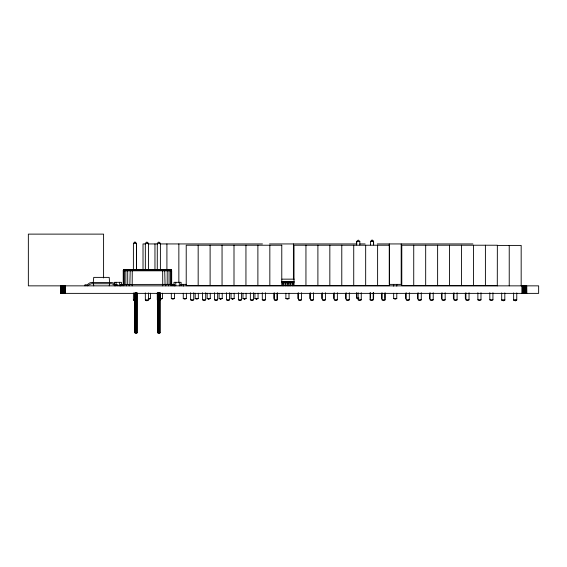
<?xml version="1.0" encoding="UTF-8"?>
<svg xmlns="http://www.w3.org/2000/svg" width="567" height="567" viewBox="0 0 567 567"><rect width="100%" height="100%" fill="white"/><g stroke="black" fill="none" stroke-linecap="round" stroke-linejoin="round"><path stroke-width="0.85" d="M123.237 284.443L123.237 270.806L123.656 269.807L124.662 269.389M132.267 269.389L132.175 285.853M109.197 285.853L109.7 283.734L109.197 277.383L93.746 277.383L93.243 282.557L93.746 285.853M370.471 244.944L370.492 241.4L372.051 240.082L373.61 241.4L373.61 244.944L373.575 241.4L372.023 240.082M133.387 269.913L133.408 243.342L134.974 242.024M145.35 269.913L145.329 243.342L146.917 242.024L148.469 243.342L148.448 269.913M157.272 269.913L157.293 243.342L158.859 242.024L160.411 243.342L160.39 269.913M130.233 269.389L129.864 284.443M150.553 293.238L150.553 298.547L149.008 299.241L149.008 298.547M162.495 293.238L162.495 298.547L160.957 299.241L160.957 298.547M174.438 293.238L174.438 298.547L172.9 299.241L171.319 298.547L171.319 293.238M186.387 293.238L186.387 298.547L184.842 299.241L183.269 298.547L183.269 293.238M193.751 292.742L193.751 299.83L192.213 300.524L190.632 299.83L190.632 292.742M198.33 293.238L198.33 298.547L196.792 299.241L195.211 298.547L195.211 293.238M205.693 292.742L205.693 299.83L204.155 300.524L202.575 299.83L202.575 292.742M207.153 293.238L207.153 298.547L208.734 299.241L210.272 298.547L210.272 293.238M217.643 292.742L217.643 299.83L216.098 300.524L214.524 299.83L214.524 292.742M219.103 293.238L219.103 298.547L220.676 299.241L222.221 298.547L222.221 293.238M229.585 292.742L229.585 299.83L228.047 300.524L226.467 299.83L226.467 292.742M231.045 293.238L231.045 298.547L232.626 299.241L234.164 298.547L234.164 293.238M241.528 292.742L241.528 299.83L239.99 300.524L238.409 299.83L238.409 292.742M242.988 293.238L242.988 298.547L244.568 299.241L246.106 298.547L246.106 293.238M253.477 292.742L253.477 299.83L251.932 300.524L250.359 299.83L250.359 292.742M254.937 293.238L254.937 298.547L256.511 299.241L258.056 298.547L258.056 293.238M265.42 292.742L265.42 299.83L263.882 300.524L262.301 299.83L262.301 292.742M277.362 292.742L277.362 299.83L275.824 300.524L274.244 299.83L274.244 292.742M289 293.238L289 298.547L287.455 299.241L285.881 298.547L285.881 293.238M301.538 292.742L301.538 299.83L299.993 300.524L298.419 299.83L298.419 292.742M313.48 292.742L313.48 299.83L311.942 300.524L310.362 299.83L310.362 292.742M325.423 292.742L325.423 299.83L323.885 300.524L322.311 299.83L322.311 292.742M337.372 292.742L337.372 299.83L335.827 300.524L334.254 299.83L334.254 292.742M349.315 292.742L349.315 299.83L347.777 300.524L346.196 299.83L346.196 292.742M361.257 292.742L361.257 299.83L359.719 300.524L358.146 299.83L358.146 292.742M373.206 292.742L373.206 299.83L371.661 300.524L370.088 299.83L370.088 292.742M385.149 292.742L385.149 299.83L383.611 300.524L382.03 299.83L382.03 292.742M396.78 293.238L396.78 298.547L395.242 299.241L393.668 298.547L393.668 293.238M409.324 292.742L409.324 299.83L407.779 300.524L406.206 299.83L406.206 292.742M421.267 292.742L421.267 299.83L419.729 300.524L418.148 299.83L418.148 292.742M433.209 292.742L433.209 299.83L431.671 300.524L430.091 299.83L430.091 292.742M445.159 292.742L445.159 299.83L443.614 300.524L442.04 299.83L442.04 292.742M457.101 292.742L457.101 299.83L455.563 300.524L453.983 299.83L453.983 292.742M469.044 292.742L469.044 299.83L467.506 300.524L465.925 299.83L465.925 292.742M480.993 292.742L480.993 299.83L479.448 300.524L477.875 299.83L477.875 292.742M492.936 292.742L492.936 299.83L491.398 300.524L489.817 299.83L489.817 292.742M501.696 292.933L501.696 300.021L503.276 300.716L504.814 300.021L504.814 292.933M513.645 292.933L513.645 300.021L515.219 300.716L516.764 300.021L516.764 292.933M148.469 300.021L146.896 300.716L145.329 300.021L148.448 300.021L148.448 292.933M515.197 300.716L516.764 300.021L513.645 300.021L515.197 300.716L515.197 300.021M128.418 269.389L127.71 270.806L127.71 284.443M126.859 269.389L125.853 270.806L125.853 284.443M125.668 269.389L124.797 269.807L124.435 270.806L124.435 284.443M124.917 269.389L123.946 269.807L123.542 270.806L123.542 284.443M87.141 285.853L91.223 283.734L111.968 283.748L115.803 285.853M359.783 241.4L356.664 241.4L356.664 244.944L356.7 241.4L358.259 240.082L359.818 241.4L359.818 244.944M370.457 241.4L373.575 241.4M133.387 243.342L136.505 243.342L136.527 269.913L136.505 243.342L134.96 242.024M145.329 243.342L148.448 243.342M157.272 243.342L160.39 243.342M145.577 243.938L143.019 243.938L143.019 269.431M148.136 243.938L157.52 243.938M160.085 243.938L262.464 243.938M269.523 243.938L356.565 243.938M359.953 243.938L365.077 243.938M377.303 243.938L472.864 243.938M497.287 245.412L521.172 245.412L521.172 285.853M124.293 269.438L170.624 269.438L171.673 270.806L171.673 284.443M123.953 269.58L170.965 269.58M123.656 269.807L171.262 269.807M123.429 270.098L171.489 270.098M123.287 270.438L171.631 270.438M123.237 270.806L171.673 270.806M281.941 279.155L294.202 279.155M281.87 281.515L294.174 281.515M282.735 282.316L283.663 282.316M285.102 282.316L286.023 282.316M281.87 282.735L294.174 282.735M174.586 284.379L120.417 284.443L120.417 285.853M180.561 284.379L186.529 284.379M282.735 285.428L283.663 285.428M285.102 285.428L286.023 285.428M287.469 285.428L288.39 285.428M289.836 285.428L290.758 285.428M292.203 285.428L293.125 285.428M497.351 285.662L401.79 285.662L401.79 245.22L497.351 245.22L497.287 285.853M359.003 298.079L356.664 298.079L356.664 292.763L356.7 298.079L358.238 298.774M148.214 298.547L150.553 298.547M160.156 298.547L162.495 298.547M171.319 298.547L174.438 298.547M183.269 298.547L186.387 298.547M195.211 298.547L198.33 298.547M207.153 298.547L210.272 298.547M219.103 298.547L222.221 298.547M231.045 298.547L234.164 298.547M242.988 298.547L246.106 298.547M254.937 298.547L258.056 298.547M285.881 298.547L289 298.547M393.668 298.547L396.78 298.547M190.632 299.83L193.751 299.83M202.575 299.83L205.693 299.83M214.524 299.83L217.643 299.83M226.467 299.83L229.585 299.83M238.409 299.83L241.528 299.83M250.359 299.83L253.477 299.83M262.301 299.83L265.42 299.83M274.244 299.83L277.362 299.83M298.419 299.83L301.538 299.83M310.362 299.83L313.48 299.83M322.311 299.83L325.423 299.83M334.254 299.83L337.372 299.83M346.196 299.83L349.315 299.83M358.146 299.83L361.257 299.83M370.088 299.83L373.206 299.83M382.03 299.83L385.149 299.83M406.206 299.83L409.324 299.83M418.148 299.83L421.267 299.83M430.091 299.83L433.209 299.83M442.04 299.83L445.159 299.83M453.983 299.83L457.101 299.83M465.925 299.83L469.044 299.83M477.875 299.83L480.993 299.83M489.817 299.83L492.936 299.83M133.408 292.933L133.387 300.021L134.946 300.021M137.044 332.879L134.925 332.879L134.96 292.82M157.91 332.879L157.91 292.82L157.874 332.879L159.993 332.879M170.256 269.389L170.624 269.438M170.001 269.389L170.972 269.807L171.369 270.806L171.369 284.443M169.25 269.389L170.121 269.807L170.483 270.806L170.483 284.443M168.052 269.389L169.058 270.806L169.058 284.443M166.5 269.389L167.208 270.806L167.208 284.443M133.387 300.021L134.967 300.716M164.685 269.389L165.054 284.443M162.651 269.389L162.743 285.853M526.708 285.853L526.708 293.373L526.615 285.853M526.545 285.853L526.452 293.373M526.346 285.853L526.346 293.373M526.219 285.853L526.219 293.373M526.077 285.853L526.077 293.373M525.914 285.853L525.914 293.373M525.737 285.853L525.737 293.373M525.538 285.853L525.538 293.373M525.326 285.853L525.326 293.373M525.106 285.853L525.106 293.373M524.865 285.853L524.865 293.373M524.617 285.853L524.617 293.373M524.355 285.853L524.355 293.373M524.085 285.853L524.085 293.373M523.802 285.853L523.802 293.373M523.511 285.853L523.511 293.373M523.221 285.853L523.221 293.373M522.923 285.853L522.923 293.373M522.618 285.853L522.618 293.373M522.313 285.853L522.313 293.373M522.001 285.853L522.001 293.373M515.219 300.021L515.219 300.716M509.23 245.412L509.23 285.853M503.255 300.021L503.276 300.716M485.402 245.22L485.402 285.662M473.459 245.22L473.459 285.662M465.337 293.238L465.337 298.547M461.517 245.22L461.517 285.662M453.387 293.238L453.387 298.547M449.567 245.22L449.567 285.662M441.445 293.238L441.445 298.547M437.625 245.22L437.625 285.662M429.502 293.238L429.502 298.547M425.682 245.22L425.682 285.662M417.553 293.238L417.553 298.547M413.733 245.22L413.733 285.662M405.611 293.238L405.611 298.547M401.195 243.938L401.195 284.379L389.253 284.379L389.253 243.938M396.78 284.379L396.78 286.151M393.668 284.379L393.668 286.151M384.837 293.238L384.837 298.547M381.719 293.238L381.719 298.547M377.615 245.22L377.615 285.662M370.492 292.763L370.471 298.079M365.672 245.22L365.672 285.662M353.73 245.22L353.73 285.662M345.601 293.238L345.601 298.547M341.781 245.22L341.781 285.662M333.658 293.238L333.658 298.547M329.838 245.22L329.838 285.662M321.716 293.238L321.716 298.547M317.896 245.22L317.896 285.662M309.766 293.238L309.766 298.547M305.946 245.22L305.946 285.662M297.824 293.238L297.824 298.547M293.408 243.938L293.408 279.106M293.125 285.853L293.125 281.891L292.203 281.891L292.203 285.853M290.758 285.853L290.758 281.891L289.836 281.891L289.836 285.853M288.39 285.853L288.39 281.891L287.469 281.891L287.469 285.853M286.023 285.853L286.023 281.891L285.102 281.891L285.102 285.853M283.663 285.853L283.663 281.891L282.735 281.891L282.735 285.853M277.05 293.238L277.05 298.547M273.932 293.238L273.932 298.547M269.835 245.22L269.835 285.662M257.886 245.22L257.886 285.662M256.511 298.547L256.511 299.241M245.943 245.22L245.943 285.662M244.568 298.547L244.568 299.241M234.001 245.22L234.001 285.662M232.626 298.547L232.626 299.241M222.051 245.22L222.051 285.662M220.676 298.547L220.676 299.241M210.109 245.22L210.109 285.662M208.734 298.547L208.734 299.241M198.167 245.22L198.167 285.662M183.269 284.379L183.269 286.151M181.071 285.853L181.071 282.323L174.012 282.323L174.012 284.967M179.307 282.323L179.307 285.853M178.853 243.938L178.853 282.621M175.777 282.323L175.777 285.853M174.501 284.443L174.501 285.853M174.097 284.443L174.097 285.853M172.921 284.443L172.921 285.853M171.057 284.443L171.057 285.853M168.619 284.443L168.619 285.853M166.911 243.938L166.911 269.431M165.784 284.443L165.784 285.853M160.39 292.933L160.411 300.021M159.993 292.82L159.951 332.879M159.851 292.82L159.851 332.879M159.681 292.82L159.681 332.879M159.462 292.82L159.462 332.879M159.207 292.82L159.207 332.879M158.93 292.82L158.93 332.879M158.661 292.82L158.661 332.879M158.406 292.82L158.406 332.879M158.186 292.82L158.186 332.879M158.016 292.82L158.016 332.879M157.272 292.933L157.293 300.021M154.961 243.938L154.961 269.431M145.329 292.933L145.35 300.021M137.044 292.82L137.008 332.879M136.902 292.82L136.902 332.879M136.732 292.82L136.732 332.879M136.512 292.82L136.512 332.879M136.257 292.82L136.257 332.879M135.981 292.82L135.981 332.879M135.711 292.82L135.711 332.879M135.456 292.82L135.456 332.879M135.237 292.82L135.237 332.879M135.066 292.82L135.066 332.879M129.134 284.443L129.134 285.853M126.292 284.443L126.292 285.853M123.861 284.443L123.861 285.853M121.99 284.443L121.99 285.853M121.416 284.967L121.416 282.323L114.357 282.323L114.357 285.853M120.821 284.443L120.821 285.853M119.651 282.323L119.651 285.853M117.929 285.853L117.929 284.677C115.193 285.917 114.194 282.409 111.727 282.557L91.209 282.557C88.7 282.43 87.743 285.959 85.007 284.677L85.007 285.853M116.122 282.323L116.122 284.967M103.591 277.958L103.591 234.121L28.35 234.121L28.35 285.853L538.65 285.853L538.65 293.373L60.867 293.373L60.867 285.853M65.559 285.853L65.559 293.373M65.255 285.853L65.255 293.373M64.95 285.853L64.95 293.373M64.645 285.853L64.645 293.373M64.34 285.853L64.34 293.373M64.05 285.853L64.05 293.373M63.759 285.853L63.759 293.373M63.483 285.853L63.483 293.373M63.206 285.853L63.206 293.373M62.951 285.853L62.951 293.373M62.696 285.853L62.696 293.373M62.462 285.853L62.462 293.373M62.235 285.853L62.235 293.373M62.023 285.853L62.023 293.373M61.831 285.853L61.831 293.373M61.647 285.853L61.647 293.373M61.491 285.853L61.491 293.373M61.342 285.853L61.342 293.373M61.215 285.853L61.215 293.373M61.108 285.853L61.108 293.373M61.016 285.853L60.945 293.373M504.814 300.021L503.255 300.716L501.696 300.021L504.814 300.021M281.778 245.22L186.217 245.22L186.217 285.662L281.778 285.662L281.778 245.22M389.564 245.22L294.004 245.22L294.004 285.662L389.564 285.662L389.564 245.22M373.589 298.079L373.61 292.763L373.575 298.079M146.91 300.716L146.91 300.021L146.896 300.716"/></g></svg>
